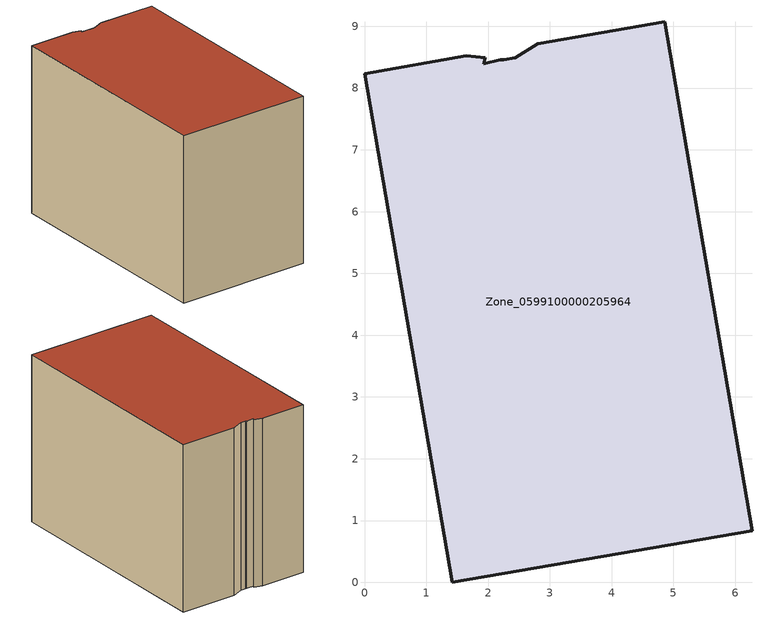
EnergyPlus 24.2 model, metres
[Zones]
Zone_0599100000205964
 floor ground (C_G): 2.44,8.49 2.81,8.72 4.86,9.07 6.27,0.83 1.42,0 0,8.23 1.65,8.52 1.95,8.49 1.93,8.4 2.19,8.46 2.25,8.45 z0
 wall outside (C_F): 1.42,0 6.27,0.83 4.86,9.07 2.81,8.72 2.44,8.49 2.25,8.45 2.19,8.46 1.93,8.4 1.95,8.49 1.65,8.52 0,8.23 1.42,0 z0:6.16
 roof outside (C_R): 2.25,8.45 2.19,8.46 1.93,8.4 1.95,8.49 1.65,8.52 0,8.23 1.42,0 6.27,0.83 4.86,9.07 2.81,8.72 2.44,8.49 z6.16
[BUILDING]
Pand.0599100000205964: North Axis=0; Terrain=City; Loads Convergence Tolerance Value=0.04; Temperature Convergence Tolerance Value=0.4; Solar Distribution=FullExterior; Maximum Number of Warmup Days=25; Minimum Number of Warmup Days=1
[Site:Location]
Rotterdam.The.Hague.AP_ZH_NLD Design_Conditions: Latitude=51.96; Longitude=4.45; Time Zone=1; Elevation=-4.5
[SITE:GROUNDTEMPERATURE:BUILDINGSURFACE]
18, 18, 18, 18, 18, 18, 18, 18, 18, 18, 18, 18
[MATERIAL] Thermal Absorptance=0.9; Solar Absorptance=0.7; Visible Absorptance=0.7
Name | Roughness | Thickness | Conductivity | Density | Specific Heat
G.TI.1946 | MediumSmooth | 0.15 | 1 | 540 | 1210
F.TI.1946 | Rough | 0.3 | 0.857143 | 1920 | 840
R.TI.1946 | MediumRough | 0.2 | 0.1 | 1500 | 1000
[CONSTRUCTION]
C_G: G.TI.1946
C_F: F.TI.1946
C_R: R.TI.1946
[ZONE]
Zone_0599100000205964: Type=1; Multiplier=1; Ceiling Height=Autocalculate; Volume=Autocalculate; Floor Area=autocalculate; Part of Total Floor Area=Yes
[ZONEINFILTRATION:DESIGNFLOWRATE]
Infil_Zone_0599100000205964: Zone or ZoneList or Space or SpaceList=Zone_0599100000205964; Schedule=AlwaysOn; Design Flow Rate Calculation Method=Flow/Area; Flow Rate per Floor Area=0.003; Constant Term Coefficient=1; Temperature Term Coefficient=0; Velocity Term Coefficient=0; Velocity Squared Term Coefficient=0
[HVACTEMPLATE:ZONE:IDEALLOADSAIRSYSTEM]
Zone_0599100000205964: Maximum Heating Supply Air Temperature=50; Minimum Cooling Supply Air Temperature=13; Maximum Heating Supply Air Humidity Ratio=0.0156; Minimum Cooling Supply Air Humidity Ratio=0.0077; Heating Limit=NoLimit; Cooling Limit=NoLimit; Dehumidification Control Type=ConstantSensibleHeatRatio; Cooling Sensible Heat Ratio=0.7; Dehumidification Setpoint=60; Humidification Control Type=None; Humidification Setpoint=30; Outdoor Air Method=None; Outdoor Air Flow Rate per Person=0.00944; Outdoor Air Flow Rate per Zone Floor Area=0; Outdoor Air Flow Rate per Zone=0; Demand Controlled Ventilation Type=None; Outdoor Air Economizer Type=NoEconomizer; Heat Recovery Type=None; Sensible Heat Recovery Effectiveness=0.7; Latent Heat Recovery Effectiveness=0.65
[ZONECONTROL:THERMOSTAT]
ThermostatControl_Zone_0599100000205964: Zone or ZoneList=Zone_0599100000205964; Control Type Schedule=DualSetpointControlType; Control 1=Thermostat_Zone_0599100000205964; Temperature Difference Between Cutout And Setpoint=0
[THERMOSTATSETPOINT:DUALSETPOINT]
Thermostat_Zone_0599100000205964: Heating Setpoint Temperature Schedule=HeatingSetpoint_Zone_0599100000205964; Cooling Setpoint Temperature Schedule=CoolingSetpoint_Zone_0599100000205964
[SCHEDULE:COMPACT]
HeatingSetpoint_Zone_0599100000205964: Through: 12/31, For: AllDays, Until: 24:00, 21
CoolingSetpoint_Zone_0599100000205964: Through: 12/31, For: AllDays, Until: 24:00, 24
DualSetpointControlType: Through: 12/31, For: AllDays, Until: 24:00, 4
AlwaysOn: Through: 12/31, For: AllDays, Until: 24:00, 1
